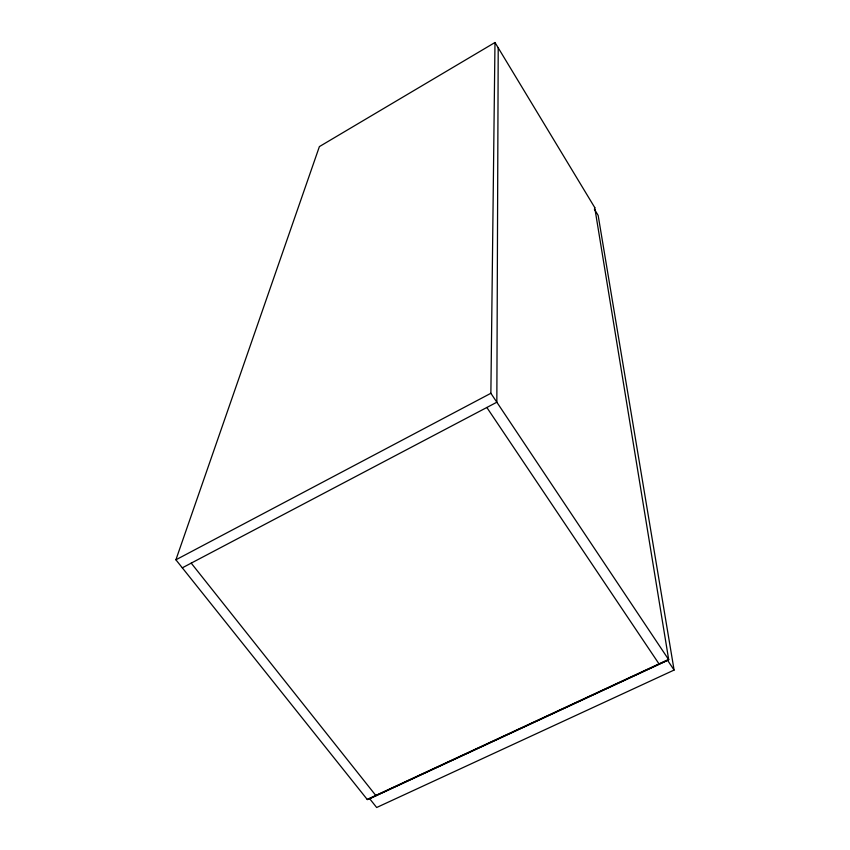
<?xml version="1.0" encoding="UTF-8"?>
<svg xmlns="http://www.w3.org/2000/svg" width="850" height="850" viewBox="0 0 850 850"><rect width="100%" height="100%" fill="white"/><g stroke="black" fill="none" stroke-linecap="round" stroke-linejoin="round"><path stroke-width="1.27" d="M498.217 47.855L496.836 402.22L182.304 567.821M668.706 659.706L490.875 393.284L494.987 42.5L319.388 146.604L175.907 559.799L367.381 799.638L668.706 659.706L594.713 207.506M175.907 559.799L490.875 393.284M367.2 799.414L668.536 659.451M674.093 670.055L376.667 807.5L369.676 798.724L667.622 660.365L674.093 670.055L598.156 215.411L594.373 209.164M191.208 563.125L375.955 795.664M486.848 407.49L659.175 664.137M494.987 42.5L594.809 207.666"/></g></svg>
